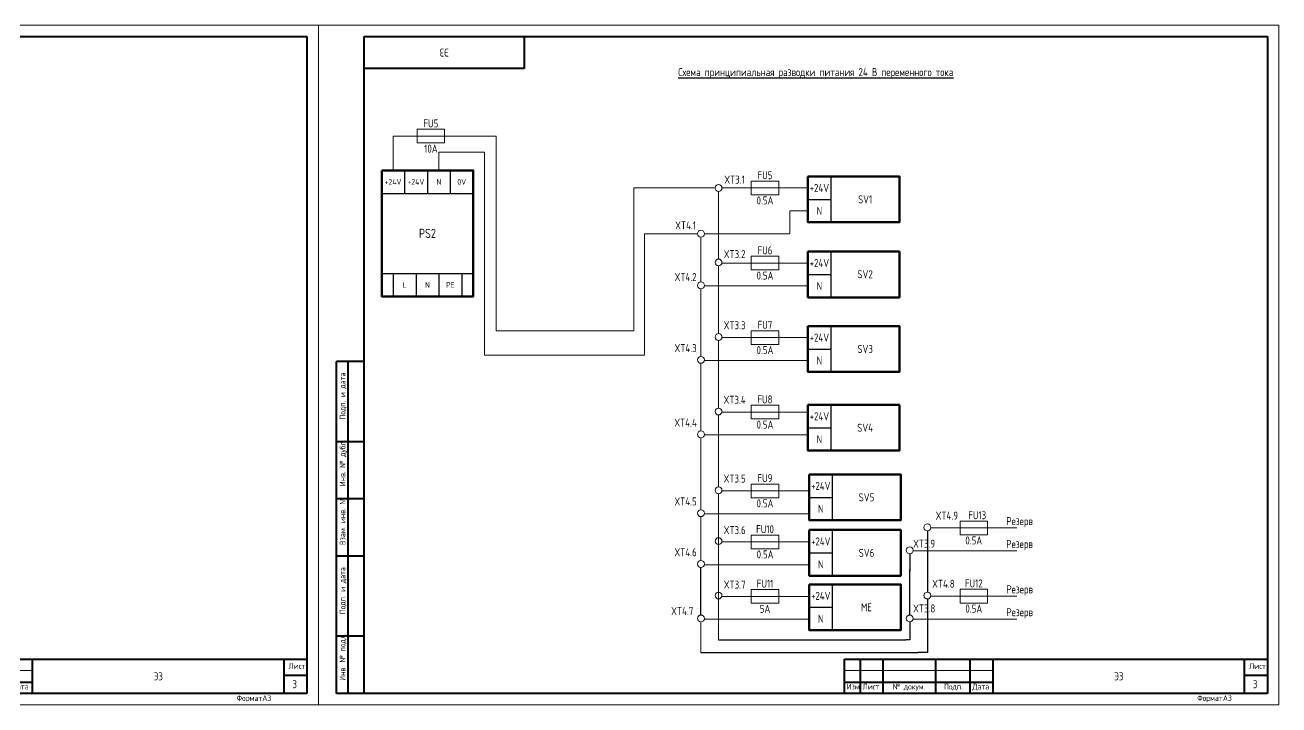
# Model space of a CAD drawing. Header units: millimetres. Extents: x 3520 to 4990, y 400 to 1747.
# Drawn here: x 4442 to 4990, y 1000 to 1297 of the extents above; entities that cross this region are included whole.
import ezdxf

# ---------------------------------------------------------------- set-up
doc = ezdxf.new("R2010")
doc.units = ezdxf.units.MM
doc.linetypes.add('K5LT_BASIC', pattern=[0])
doc.linetypes.add('K5LT_THIN', pattern=[0])
doc.layers.add('Стерка', color=7, linetype='Continuous', lineweight=15)
doc.styles.add('ГОСТ В', font='GOST_0.TTF', dxfattribs={"height": 3.5})
doc.styles.add('ГОСТ тип А', font='GOST_0.TTF', dxfattribs={"height": 3.5})

# ---------------------------------------------------------------- blocks, each defined once
blk = doc.blocks.new('A3-2')
at = {"linetype": 'K5LT_THIN', "lineweight": 18}
for p, q in [((420, 0), (420, 297)), ((420, 297), (840, 297)), ((840, 297), (840, 0)), ((650, 15), (715, 15)), ((840, 0), (420, 0))]:
    blk.add_line(p, q, dxfattribs=at)
at = {"linetype": 'K5LT_BASIC', "lineweight": 40}
for p, q in [((440, 5), (440, 292)), ((440, 292), (835, 292)), ((510, 292), (510, 278)), ((835, 292), (835, 5)), ((510, 278), (440, 278)), ((428, 5), (428, 150)), ((440, 150), (428, 150)), ((433, 5), (433, 150)), ((440, 115), (428, 115)), ((440, 90), (428, 90)), ((440, 65), (428, 65)), ((440, 30), (428, 30)), ((650, 20), (835, 20)), ((650, 5), (650, 20)), ((657, 5), (657, 20)), ((667, 5), (667, 20)), ((690, 5), (690, 20)), ((705, 5), (705, 20)), ((715, 5), (715, 20)), ((825, 5), (825, 20)), ((825, 13), (835, 13)), ((650, 10), (657, 10)), ((657, 10), (667, 10)), ((667, 10), (690, 10)), ((690, 10), (705, 10)), ((705, 10), (715, 10)), ((440, 5), (428, 5)), ((835, 5), (440, 5))]:
    blk.add_line(p, q, dxfattribs=at)
at = {"char_height": 2.5, "attachment_point": 1, "rotation": 90, "style": 'ГОСТ тип А'}
for s, insert in [('Подп. и дата', (429.32, 124.64)), ('Инв. № дубл.', (429.32, 95.56)), ('Взам. инв. №', (429.32, 69.83)), ('Подп. и дата', (429.32, 39.64)), ('Инв. № подл.', (429.32, 10.56))]:
    blk.add_mtext(s, dxfattribs=dict(at, insert=insert))
at = {"char_height": 2.5, "attachment_point": 1, "style": 'ГОСТ тип А'}
for s, insert in [('Лист', (826.99, 18.23)), ('Изм.', (651.01, 9.23)), ('Лист', (658, 9.23)), ('№ докум.', (671.12, 9.23)), ('Подп.', (693.55, 9.23)), ('Дата', (706, 9.23)), ('Формат', (804.26, 4.23)), ('A3', (815.5, 4.23))]:
    blk.add_mtext(s, dxfattribs=dict(at, insert=insert))

msp = doc.modelspace()

# ---------------------------------------------------------------- linework, layer by layer
at = {"color": 7}
for p, q in [((4607.69, 1233.49), (4607.69, 1223.49)), ((4617.69, 1233.49), (4617.69, 1223.49)), ((4627.69, 1233.49), (4627.69, 1223.49)), ((4794.07, 1230.86), (4794.07, 1210.86)), ((4597.69, 1223.49), (4637.69, 1223.49)), ((4784.07, 1220.86), (4794.07, 1220.86)), ((4794.07, 1198.05), (4794.07, 1178.05)), ((4597.69, 1188.49), (4637.69, 1188.49)), ((4602.69, 1188.49), (4602.69, 1178.49)), ((4612.69, 1188.49), (4612.69, 1178.49)), ((4622.69, 1188.49), (4622.69, 1178.49)), ((4632.69, 1188.49), (4632.69, 1178.49)), ((4784.07, 1188.05), (4794.07, 1188.05)), ((4794.07, 1165.48), (4794.07, 1145.48)), ((4784.07, 1155.48), (4794.07, 1155.48)), ((4794.07, 1131.08), (4794.07, 1111.08)), ((4784.07, 1121.08), (4794.07, 1121.08)), ((4794.66, 1100.68), (4794.66, 1080.68)), ((4784.66, 1090.68), (4794.66, 1090.68)), ((4794.66, 1076.43), (4794.66, 1056.43)), ((4784.66, 1066.43), (4794.66, 1066.43)), ((4794.66, 1052.65), (4794.66, 1032.65)), ((4784.66, 1042.65), (4794.66, 1042.65))]:
    msp.add_line(p, q, dxfattribs=at)
for p, q in [((4836.27, 1076.06), (4836.28, 1049.27)), ((4828.56, 1066.06), (4828.56, 1058.22)), ((4737.27, 1039.27), (4737.27, 1060.06)), ((4828.58, 1039.27), (4828.58, 1059.09)), ((4836.28, 1046.27), (4836.28, 1022.86)), ((4828.58, 1036.27), (4828.58, 1028.44)), ((4744.98, 1028.44), (4826.81, 1028.44)), ((4828.58, 1028.44), (4826.81, 1028.44)), ((4737.27, 1022.86), (4832.21, 1022.86)), ((4836.28, 1022.86), (4832.21, 1022.86))]:
    msp.add_line(p, q)
at = {"color": 7, "lineweight": 50}
for points in [[(4597.69, 1233.49), (4637.69, 1233.49), (4637.69, 1178.49), (4597.69, 1178.49)], [(4784.07, 1230.86), (4824.07, 1230.86), (4824.07, 1210.86), (4784.07, 1210.86)], [(4784.07, 1198.05), (4824.07, 1198.05), (4824.07, 1178.05), (4784.07, 1178.05)], [(4784.07, 1165.48), (4824.07, 1165.48), (4824.07, 1145.48), (4784.07, 1145.48)], [(4784.07, 1131.08), (4824.07, 1131.08), (4824.07, 1111.08), (4784.07, 1111.08)], [(4784.66, 1100.68), (4824.66, 1100.68), (4824.66, 1080.68), (4784.66, 1080.68)], [(4784.66, 1076.43), (4824.66, 1076.43), (4824.66, 1056.43), (4784.66, 1056.43)], [(4784.66, 1052.65), (4824.66, 1052.65), (4824.66, 1032.65), (4784.66, 1032.65)]]:
    msp.add_lwpolyline(points, close=True, dxfattribs=at)
at = {"layer": 'Стерка', "color": 7}
for p, q in [((4602.69, 1233.49), (4602.69, 1248.49)), ((4602.69, 1248.49), (4647.69, 1248.49)), ((4647.69, 1248.49), (4647.69, 1163.49)), ((4622.69, 1233.49), (4622.69, 1241.49)), ((4622.69, 1241.49), (4642.69, 1241.49)), ((4642.69, 1241.49), (4642.69, 1152.82)), ((4597.69, 1233.49), (4607.69, 1233.49)), ((4617.69, 1233.49), (4627.69, 1233.49)), ((4707.91, 1163.49), (4707.91, 1225.86)), ((4707.91, 1225.86), (4715.22, 1225.86)), ((4715.22, 1225.86), (4743.48, 1225.86)), ((4744.98, 1224.36), (4744.98, 1194.8)), ((4746.48, 1225.86), (4784.07, 1225.86)), ((4784.07, 1215.86), (4776.1, 1215.86)), ((4776.1, 1215.86), (4776.1, 1205.86)), ((4712.54, 1205.86), (4735.77, 1205.86)), ((4712.54, 1205.86), (4712.54, 1152.82)), ((4737.27, 1204.36), (4737.27, 1184.8)), ((4738.77, 1205.86), (4776.1, 1205.86)), ((4744.98, 1191.8), (4744.98, 1162.23)), ((4784.07, 1193.05), (4746.48, 1193.05)), ((4737.27, 1181.8), (4737.27, 1152.23)), ((4784.07, 1183.05), (4738.77, 1183.05)), ((4647.69, 1163.49), (4707.91, 1163.49)), ((4744.98, 1159.23), (4744.98, 1129.67)), ((4784.07, 1160.48), (4746.48, 1160.48)), ((4642.69, 1152.82), (4694.41, 1152.82)), ((4694.41, 1152.82), (4712.54, 1152.82)), ((4737.27, 1149.23), (4737.27, 1119.67)), ((4784.07, 1150.48), (4738.77, 1150.48)), ((4744.98, 1126.67), (4744.98, 1095.26)), ((4784.07, 1127.92), (4746.48, 1127.92)), ((4737.27, 1116.67), (4737.27, 1085.26)), ((4784.07, 1117.92), (4738.77, 1117.92)), ((4744.98, 1092.26), (4744.98, 1028.44)), ((4784.66, 1093.51), (4746.48, 1093.51)), ((4737.27, 1082.26), (4737.27, 1063.06)), ((4784.66, 1083.51), (4738.77, 1083.51)), ((4875.36, 1077.31), (4837.77, 1077.31)), ((4746.52, 1071.22), (4784.66, 1071.22)), ((4875.36, 1067.31), (4830.06, 1067.31)), ((4738.81, 1061.22), (4784.66, 1061.22)), ((4746.52, 1047.43), (4784.66, 1047.43)), ((4875.38, 1047.52), (4837.78, 1047.52)), ((4737.27, 1036.27), (4737.27, 1022.86)), ((4738.81, 1037.43), (4784.66, 1037.43)), ((4875.38, 1037.52), (4830.08, 1037.52))]:
    msp.add_line(p, q, dxfattribs=at)
for points in [[(4613.19, 1245.49), (4625.19, 1245.49), (4625.19, 1251.49), (4613.19, 1251.49)], [(4759.27, 1222.86), (4771.27, 1222.86), (4771.27, 1228.86), (4759.27, 1228.86)], [(4759.27, 1190.05), (4771.27, 1190.05), (4771.27, 1196.05), (4759.27, 1196.05)], [(4759.27, 1157.48), (4771.27, 1157.48), (4771.27, 1163.48), (4759.27, 1163.48)], [(4759.27, 1124.92), (4771.27, 1124.92), (4771.27, 1130.92), (4759.27, 1130.92)], [(4759.27, 1090.51), (4771.27, 1090.51), (4771.27, 1096.51), (4759.27, 1096.51)], [(4850.56, 1074.31), (4862.56, 1074.31), (4862.56, 1080.31), (4850.56, 1080.31)], [(4759.31, 1068.22), (4771.31, 1068.22), (4771.31, 1074.22), (4759.31, 1074.22)], [(4759.31, 1044.43), (4771.31, 1044.43), (4771.31, 1050.43), (4759.31, 1050.43)], [(4850.58, 1044.52), (4862.58, 1044.52), (4862.58, 1050.52), (4850.58, 1050.52)]]:
    msp.add_lwpolyline(points, close=True, dxfattribs=at)
for centre in [(4744.98, 1225.86), (4737.27, 1205.86), (4744.98, 1193.3), (4737.27, 1183.3), (4744.98, 1160.73), (4737.27, 1150.73), (4744.98, 1128.17), (4737.27, 1118.17), (4744.98, 1093.76), (4737.27, 1083.76), (4836.27, 1077.56), (4744.98, 1071.56), (4828.56, 1067.56), (4737.27, 1061.56), (4744.98, 1047.77), (4836.28, 1047.77), (4737.27, 1037.77), (4828.58, 1037.77)]:
    msp.add_circle(centre, 1.5, dxfattribs=at)

# ---------------------------------------------------------------- block references
for p in [(3730, 1000), (4150, 1000)]:
    msp.add_blockref('A3-2', p)

# ---------------------------------------------------------------- texts
at = {"color": 7, "linetype": 'Continuous', "lineweight": 15, "insert": (4625, 1285), "char_height": 3.5, "width": 70, "attachment_point": 5, "rotation": 180, "style": 'ГОСТ В'}
msp.add_mtext('{\\C256;Э3}', dxfattribs=at)
at = {"color": 7, "insert": (4787.5, 1275.97), "char_height": 3.5, "width": 395, "attachment_point": 5, "style": 'ГОСТ В'}
msp.add_mtext('{\\LСхема принципиальная разводки питания 24 В переменного тока}', dxfattribs=at)
at = {"color": 7, "linetype": 'Continuous', "lineweight": 15, "attachment_point": 5}
for s, insert, char_height, width, style in [('{\\C256;FU5}', (4619.19, 1254.04), 3.5, 12, 'ГОСТ В'), ('{\\C256;10А}', (4619.19, 1243.01), 3.5, 12, 'ГОСТ В'), ('{\\C256;XT3.1}', (4751.99, 1229.49), 3.5, 5, 'ГОСТ В'), ('{\\C256;FU5}', (4765.27, 1231.42), 3.5, 12, 'ГОСТ В'), ('{\\C256;SV1}', (4809.07, 1220.86), 3.5, 30, 'ГОСТ В'), ('{\\C256;0.5А}', (4765.27, 1220.39), 3.5, 12, 'ГОСТ В'), ('{\\C256;PS2}', (4617.69, 1205.99), 4, 40, 'ГОСТ тип А'), ('{\\C256;XT4.1}', (4730.56, 1209.49), 3.5, 5, 'ГОСТ В'), ('{\\C256;XT3.2}', (4751.99, 1196.93), 3.5, 5, 'ГОСТ В'), ('{\\C256;FU6}', (4765.27, 1198.6), 3.5, 12, 'ГОСТ В'), ('{\\C256;SV2}', (4809.07, 1188.15), 3.5, 30, 'ГОСТ В'), ('{\\C256;XT4.2}', (4730.56, 1186.93), 3.5, 5, 'ГОСТ В'), ('{\\C256;0.5А}', (4765.27, 1187.58), 3.5, 12, 'ГОСТ В'), ('{\\C256;FU7}', (4765.27, 1166.04), 3.5, 12, 'ГОСТ В'), ('{\\C256;XT3.3}', (4751.99, 1165.86), 3.5, 5, 'ГОСТ В'), ('{\\C256;XT4.3}', (4730.56, 1155.86), 3.5, 5, 'ГОСТ В'), ('{\\C256;SV3}', (4809.07, 1155.48), 3.5, 30, 'ГОСТ В'), ('{\\C256;0.5А}', (4765.27, 1155.01), 3.5, 12, 'ГОСТ В'), ('{\\C256;XT3.4}', (4751.99, 1133.3), 3.5, 5, 'ГОСТ В'), ('{\\C256;FU8}', (4765.27, 1133.47), 3.5, 12, 'ГОСТ В'), ('{\\C256;XT4.4}', (4730.56, 1123.3), 3.5, 5, 'ГОСТ В'), ('{\\C256;0.5А}', (4765.27, 1122.45), 3.5, 12, 'ГОСТ В'), ('{\\C256;SV4}', (4809.07, 1121.08), 3.5, 30, 'ГОСТ В'), ('{\\C256;XT3.5}', (4751.99, 1098.89), 3.5, 5, 'ГОСТ В'), ('{\\C256;FU9}', (4765.27, 1099.06), 3.5, 12, 'ГОСТ В'), ('{\\C256;SV5}', (4809.66, 1090.68), 3.5, 30, 'ГОСТ В'), ('{\\C256;XT4.5}', (4730.56, 1088.89), 3.5, 5, 'ГОСТ В'), ('{\\C256;0.5А}', (4765.27, 1088.04), 3.5, 12, 'ГОСТ В'), ('{\\C256;XT4.9}', (4844.79, 1082.69), 3.5, 5, 'ГОСТ В'), ('{\\C256;FU13}', (4858.08, 1082.86), 3.5, 12, 'ГОСТ В'), ('{\\C256;XT3.6}', (4752.03, 1076.35), 3.5, 5, 'ГОСТ В'), ('{\\C256;FU10}', (4765.31, 1076.77), 3.5, 12, 'ГОСТ В'), ('{\\C256;XT3.9}', (4834.87, 1070.43), 3.5, 7.5492, 'ГОСТ В'), ('{\\C256;0.5А}', (4856.56, 1071.84), 3.5, 12, 'ГОСТ В'), ('{\\C256;XT4.6}', (4730.56, 1066.69), 3.5, 5, 'ГОСТ В'), ('{\\C256;0.5А}', (4765.31, 1065.74), 3.5, 12, 'ГОСТ В'), ('{\\C256;SV6}', (4809.66, 1066.43), 3.5, 30, 'ГОСТ В'), ('{\\C256;XT3.7}', (4752.03, 1052.56), 3.5, 5, 'ГОСТ В'), ('{\\C256;FU11}', (4765.31, 1052.98), 3.5, 12, 'ГОСТ В'), ('{\\C256;XT4.8}', (4843.29, 1052.9), 3.5, 5, 'ГОСТ В'), ('{\\C256;FU12}', (4856.58, 1053.07), 3.5, 12, 'ГОСТ В'), ('{\\C256;XT4.7}', (4729.1, 1041), 3.5, 7.5492, 'ГОСТ В'), ('{\\C256;5А}', (4765.31, 1041.96), 3.5, 12, 'ГОСТ В'), ('{\\C256;ME}', (4809.66, 1042.65), 3.5, 30, 'ГОСТ В'), ('{\\C256;XT3.8}', (4834.89, 1042.14), 3.5, 7.5492, 'ГОСТ В'), ('{\\C256;0.5А}', (4856.58, 1042.05), 3.5, 12, 'ГОСТ В'), ('{\\C256;Э3}', (4500, 1012.5), 3.5, 110, 'ГОСТ В'), ('{\\C256;Э3}', (4920, 1012.5), 3.5, 110, 'ГОСТ В')]:
    msp.add_mtext(s, dxfattribs=dict(at, insert=insert, char_height=char_height, width=width, style=style))
at = {"color": 7, "linetype": 'Continuous', "width": 10, "attachment_point": 5}
for s, insert, char_height, style in [('+24V', (4602.69, 1228.49), 2.5, 'ГОСТ тип А'), ('+24V', (4612.69, 1228.49), 2.5, 'ГОСТ тип А'), ('N', (4622.69, 1228.49), 2.5, 'ГОСТ тип А'), ('0V', (4632.69, 1228.49), 2.5, 'ГОСТ тип А'), ('+24V', (4789.07, 1225.86), 3.5, 'ГОСТ В'), ('N', (4789.07, 1215.86), 3.5, 'ГОСТ В'), ('+24V', (4789.07, 1193.05), 3.5, 'ГОСТ В'), ('L', (4607.69, 1183.49), 2.5, 'ГОСТ тип А'), ('N', (4617.69, 1183.49), 2.5, 'ГОСТ тип А'), ('PE', (4627.69, 1183.49), 2.5, 'ГОСТ тип А'), ('N', (4789.07, 1183.05), 3.5, 'ГОСТ В'), ('+24V', (4789.07, 1160.48), 3.5, 'ГОСТ В'), ('N', (4789.07, 1150.48), 3.5, 'ГОСТ В'), ('+24V', (4789.07, 1126.08), 3.5, 'ГОСТ В'), ('N', (4789.07, 1116.08), 3.5, 'ГОСТ В'), ('+24V', (4789.66, 1095.68), 3.5, 'ГОСТ В'), ('N', (4789.66, 1085.68), 3.5, 'ГОСТ В'), ('+24V', (4789.66, 1071.43), 3.5, 'ГОСТ В'), ('N', (4789.66, 1061.43), 3.5, 'ГОСТ В'), ('+24V', (4789.66, 1047.65), 3.5, 'ГОСТ В'), ('N', (4789.66, 1037.65), 3.5, 'ГОСТ В')]:
    msp.add_mtext(s, dxfattribs=dict(at, insert=insert, char_height=char_height, style=style))
at = {"color": 7, "linetype": 'Continuous', "lineweight": 15, "true_color": 0xffffff, "char_height": 3.5, "width": 39.9963, "attachment_point": 4, "style": 'ГОСТ В'}
for insert in [(4870.79, 1079.81), (4870.79, 1069.81), (4870.81, 1050.02), (4870.81, 1040.02)]:
    msp.add_mtext('{\\C256;Резерв}', dxfattribs=dict(at, insert=insert))
at = {"layer": 'Стерка', "color": 7, "char_height": 3.5, "attachment_point": 5, "style": 'ГОСТ тип А'}
for insert in [(4559.64, 1009.04), (4979.64, 1009.04)]:
    msp.add_mtext_dynamic_manual_height_columns('3', width=10, gutter_width=17.5, heights=[0], dxfattribs=dict(at, insert=insert))

doc.saveas('drawing.dxf')
